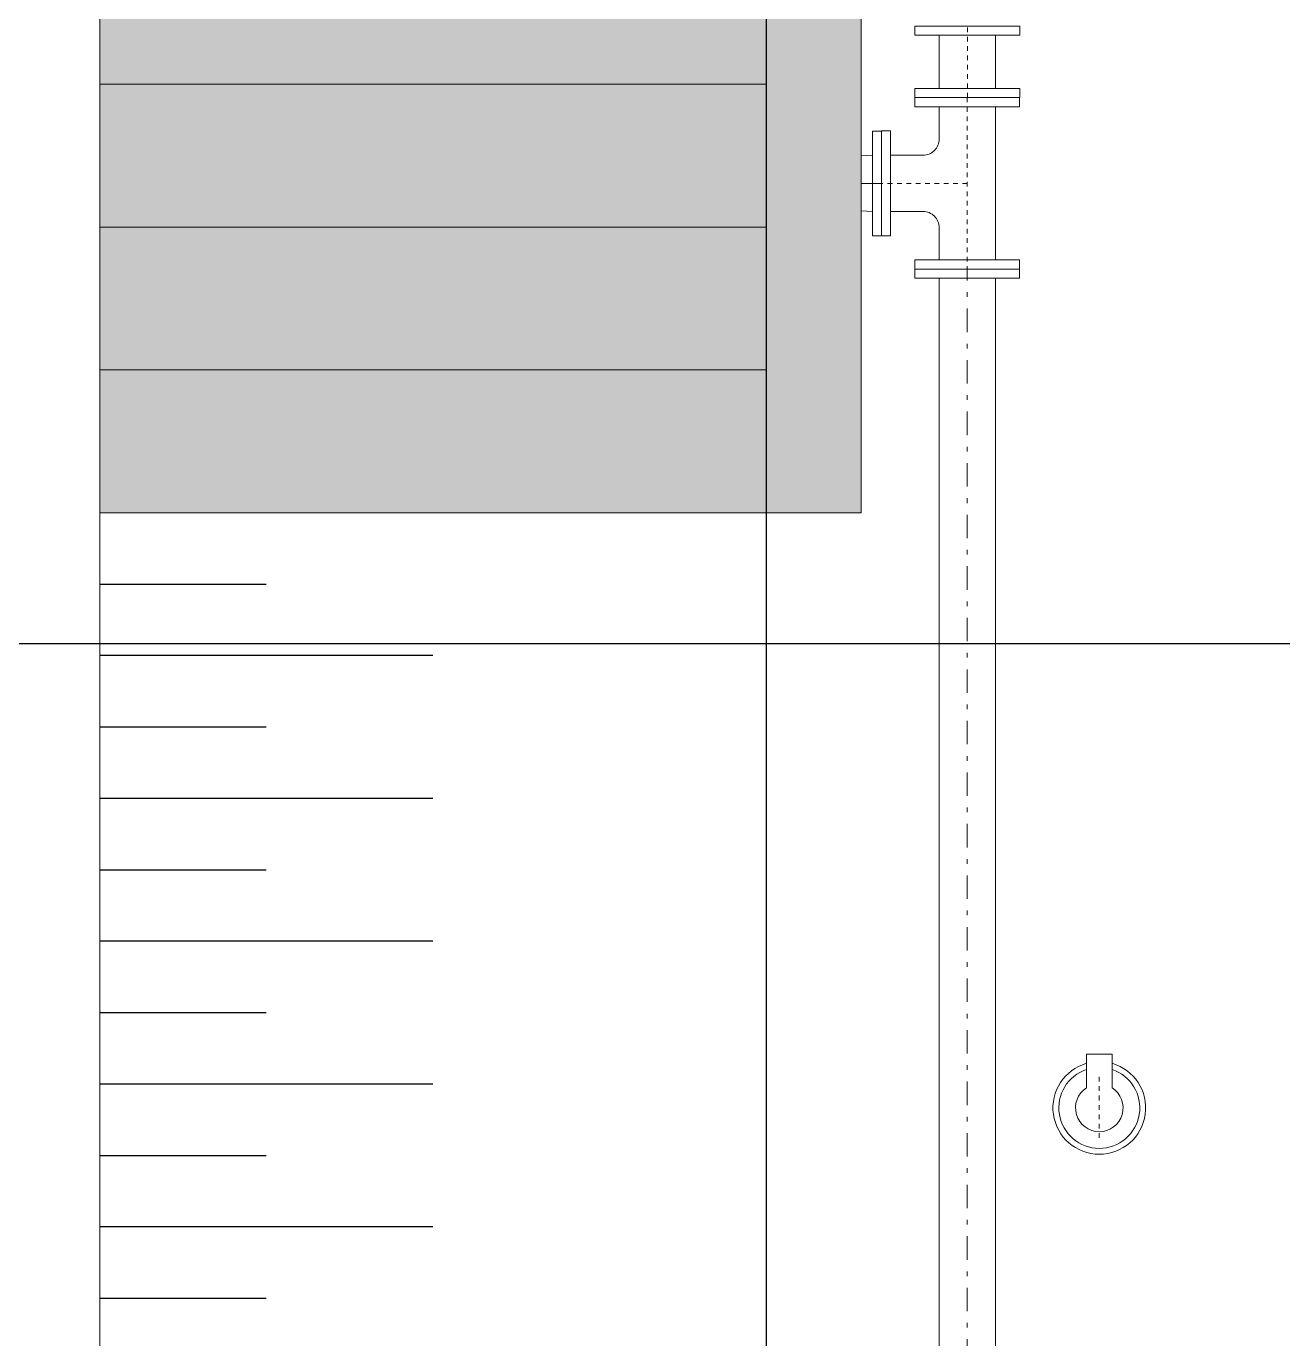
# Model space of a CAD drawing. Header units: millimetres. Extents: x -9869 to 940, y 100 to 694.
# Drawn here: x 493.35 to 520.18, y 350.27 to 378.28 of the extents above; entities that cross this region are included whole.
import ezdxf

# ---------------------------------------------------------------- set-up
doc = ezdxf.new("R2010")
doc.units = ezdxf.units.MM
doc.linetypes.add('SGC_DASHDOT', pattern=[1, 0.5, -0.25, 0, -0.25])
for name, color, linetype in [('_incêndio 240', 240, 'Continuous'), ('level 5', 3, 'Continuous'), ('PAREDES', 7, 'Continuous')]:
    doc.layers.add(name, color=color, linetype=linetype)
for name, color, linetype, lineweight in [('Alvenaria', 8, 'Continuous', 9), ('PAREDE', 7, 'Continuous', 9), ('SGC-Conexoes (Linhas Externas)', 6, 'Continuous', 9), ('SGC-EIXOS', 9, 'SGC_DASHDOT', 9), ('SGC-Tubos (Desenho Bifilar)', 6, 'Continuous', 9)]:
    doc.layers.add(name, color=color, linetype=linetype, lineweight=lineweight)

# ---------------------------------------------------------------- blocks, each defined once
blk = doc.blocks.new('BB-1-CG01-N10-D100-S100', base_point=(35016.2, 12499.9))
at = {"layer": 'SGC-Conexoes (Linhas Externas)'}
blk.add_line((34855.2, 12440.9), (35177.2, 12440.9), dxfattribs=at)
for points in [[(34957.2, 12660.9), (34957.2, 12592.9, -0.414214), (34923.2, 12558.9), (34855.2, 12558.9)], [(35075.2, 12660.9), (35075.2, 12592.9, 0.414214), (35109.2, 12558.9), (35177.2, 12558.9)]]:
    blk.add_lwpolyline(points, format="xyb", dxfattribs=at)
for points in [[(34906.2, 12679.9), (35126.2, 12679.9), (35126.2, 12660.9), (34906.2, 12660.9)], [(34836.2, 12389.9), (34836.2, 12609.9), (34855.2, 12609.9), (34855.2, 12389.9)], [(35196.2, 12389.9), (35196.2, 12609.9), (35177.2, 12609.9), (35177.2, 12389.9)]]:
    blk.add_lwpolyline(points, close=True, dxfattribs=at)
at = {"layer": 'SGC-EIXOS'}
for p, q in [((35016.2, 12499.9), (35016.2, 12679.9)), ((35196.2, 12499.9), (34836.2, 12499.9))]:
    blk.add_line(p, q, dxfattribs=at)
blk = doc.blocks.new('BB-1-CA06-N10-D100-S0-L150')
at = {"layer": 'SGC-EIXOS'}
blk.add_line((75, 0), (-75, 0), dxfattribs=at)
at = {"layer": 'SGC-Tubos (Desenho Bifilar)'}
for p, q in [((56, 59), (-56, 59)), ((56, -59), (-56, -59))]:
    blk.add_line(p, q, dxfattribs=at)
for points in [[(-75, -110), (-75, 110), (-56, 110), (-56, -110)], [(75, -110), (75, 110), (56, 110), (56, -110)]]:
    blk.add_lwpolyline(points, close=True, dxfattribs=at)
blk = doc.blocks.new('BB-2-GA01-N0-D0-S0', base_point=(95383.7, 227116.1))
at = {"layer": 'SGC-Conexoes (Linhas Externas)'}
for p, q in [((95270.7, 227143), (95270.7, 227089.3)), ((95341.5, 227143), (95270.7, 227143)), ((95341.5, 227089.3), (95270.7, 227089.3))]:
    blk.add_line(p, q, dxfattribs=at)
for radius, start, end in [(97.4, 196, 164), (85, 198.4081, 161.5919), (50, 212.4682, 147.5318)]:
    blk.add_arc((95383.7, 227116.1), radius, start, end, dxfattribs=at)
at = {"layer": 'SGC-EIXOS'}
blk.add_line((95318.7, 227116.1), (95448.7, 227116.1), dxfattribs=at)

msp = doc.modelspace()

# ---------------------------------------------------------------- hatches: boundary and pattern name
at = {"layer": 'Alvenaria'}
h = msp.add_hatch(dxfattribs=at)
h.set_pattern_fill('AR-CONC', color=256, scale=0.010161)
h.set_pattern_definition([(50, (-396.154, -10443.4286), (1.85126476, -0.1619646), [0.19357608, -2.12933686]), (355, (-396.154, -10443.4286), (-0.3581251, 1.94141915), [0.15486086, -1.70347543]), (100.451445, (-395.9998, -10443.4421), (1.49313965, 1.77945447), [0.16451435, -1.80965938]), (46.1842, (-396.154, -10442.9124), (2.7545626, -0.427212), [0.2903641, -3.1940053]), (96.635558, (-395.9245, -10442.948), (2.4123759, 2.5142141), [0.2467716, -2.7144915]), (351.18415, (-396.154, -10442.9124), (2.4123759, 2.5142141), [0.23229096, -2.5552015]), (21, (-395.896, -10443.0415), (1.54062568, -1.03916515), [0.19357608, -2.12933686]), (326, (-395.896, -10443.0415), (0.6279997, 1.8716212), [0.15486086, -1.7034695]), (71.451445, (-395.7676, -10443.128), (2.16862538, 0.83245608), [0.16451435, -1.80965626]), (37.5, (-396.15404, -10443.4286), (0.03138476, 0.859203823), [0, -1.68282137, 0, -1.72927963, 0, -1.70992203]), (7.5, (-396.154, -10443.4286), (0.67898626, 1.0179823), [0, -0.98594749, 0, -1.64410616, 0, -0.65170613]), (327.5, (-396.7296, -10443.4286), (1.377800298, -0.058212483), [0, -0.6452536, 0, -2.01319121, 0, -2.67134988]), (317.5, (-396.9877, -10443.4286), (1.50521081, 0.25837063), [0, -0.83882967, 0, -1.33696545, 0, -1.89704557])])
h.paths.add_polyline_path([(483.352, 404.479), (463.029, 404.479), (463.029, 394.317), (483.352, 394.317)])
h.paths.add_polyline_path([(473.191, 394.317), (463.029, 394.317), (463.029, 391.777), (473.191, 391.777)])
h.paths.add_polyline_path([(473.191, 391.777), (463.029, 391.777), (463.029, 389.236), (473.191, 389.236)])
h.paths.add_polyline_path([(473.191, 389.236), (463.029, 389.236), (463.029, 386.696), (473.191, 386.696)])
h.paths.add_polyline_path([(473.191, 386.696), (463.029, 386.696), (463.029, 384.156), (473.191, 384.156)])
h.paths.add_polyline_path([(473.191, 384.156), (463.029, 384.156), (463.029, 381.615), (473.191, 381.615)])
h.paths.add_polyline_path([(473.191, 381.615), (463.029, 381.615), (463.029, 379.075), (473.191, 379.075)])
h.paths.add_polyline_path([(473.191, 379.075), (463.029, 379.075), (463.029, 376.535), (473.191, 376.535)])
h.paths.add_polyline_path([(473.191, 376.535), (463.029, 376.535), (463.029, 373.994), (472.988, 373.994), (473.191, 374.094)])
h.paths.add_polyline_path([(473.191, 373.994), (463.029, 373.994), (463.029, 371.454), (473.191, 371.454)])
h.paths.add_polyline_path([(473.191, 371.454), (463.029, 371.454), (463.029, 368.913), (473.191, 368.913)])
h.paths.add_polyline_path([(483.352, 379.075), (478.662, 368.913), (483.352, 368.913)], flags=0)
h.paths.add_polyline_path([(483.352, 379.075), (473.191, 368.913), (478.662, 368.913)], flags=17)
h.paths.add_polyline_path([(483.352, 379.075), (473.191, 374.094), (473.191, 368.913)], flags=17)
h.paths.add_polyline_path([(483.352, 379.075), (473.191, 379.075), (473.191, 374.094)], flags=0)
h.paths.add_polyline_path([(483.352, 381.615), (473.191, 381.615), (473.191, 379.075), (483.352, 379.075)])
h.paths.add_polyline_path([(483.352, 384.156), (473.191, 384.156), (473.191, 381.615), (483.352, 381.615)])
h.paths.add_polyline_path([(483.352, 386.696), (473.191, 386.696), (473.191, 384.156), (483.352, 384.156)])
h.paths.add_polyline_path([(483.352, 389.236), (473.191, 389.236), (473.191, 386.696), (483.352, 386.696)])
h.paths.add_polyline_path([(483.352, 391.777), (473.191, 391.777), (473.191, 389.236), (483.352, 389.236)])
h.paths.add_polyline_path([(483.352, 394.317), (473.191, 394.317), (473.191, 391.777), (483.352, 391.777)])
h.paths.add_polyline_path([(509.146, 392.285), (494.92, 392.285), (494.92, 389.236), (509.146, 389.236)])
h.paths.add_polyline_path([(509.146, 389.236), (494.92, 389.236), (494.92, 386.188), (509.146, 386.188)])
h.paths.add_polyline_path([(511.178, 407.527), (509.146, 407.527), (509.146, 392.285), (511.178, 392.285)])
h.paths.add_polyline_path([(511.178, 392.285), (509.146, 392.285), (509.146, 367.897), (511.178, 367.897)])
h.paths.add_polyline_path([(509.146, 386.188), (494.92, 386.188), (494.92, 383.14), (509.146, 383.14)])
h.paths.add_polyline_path([(509.146, 383.14), (494.92, 383.14), (494.92, 380.091), (509.146, 380.091)])
h.paths.add_polyline_path([(509.146, 380.091), (494.92, 380.091), (494.92, 377.043), (509.146, 377.043)])
h.paths.add_polyline_path([(509.146, 377.043), (494.92, 377.043), (494.92, 373.994), (509.146, 373.994)])
h.paths.add_polyline_path([(509.146, 373.994), (494.92, 373.994), (494.92, 370.946), (509.146, 370.946)])
h.paths.add_polyline_path([(509.146, 370.946), (494.92, 370.946), (494.92, 367.897), (502.033, 367.897), (509.146, 367.897)])

# ---------------------------------------------------------------- linework, layer by layer
at = {"layer": '_incêndio 240'}
msp.add_line((208.507, 365.103), (668.666, 365.103), dxfattribs=at)
at = {"layer": 'level 5'}
for p, q in [((494.92, 366.373), (498.477, 366.373)), ((502.033, 364.849), (494.92, 364.849)), ((494.92, 363.325), (498.477, 363.325)), ((502.033, 361.8), (494.92, 361.8)), ((494.92, 360.276), (498.477, 360.276)), ((502.033, 358.752), (494.92, 358.752)), ((494.92, 357.228), (498.477, 357.228)), ((502.033, 355.704), (494.92, 355.704)), ((494.92, 354.179), (498.477, 354.179)), ((502.033, 352.655), (494.92, 352.655)), ((494.92, 351.131), (498.477, 351.131))]:
    msp.add_line(p, q, dxfattribs=at)
at = {"layer": 'PAREDE'}
for p, q in [((511.178, 407.527), (511.178, 367.897)), ((494.92, 392.285), (494.92, 320.138)), ((494.92, 377.043), (509.146, 377.043)), ((494.92, 373.994), (509.146, 373.994)), ((494.92, 370.946), (509.146, 370.946)), ((511.178, 367.897), (494.92, 367.897))]:
    msp.add_line(p, q, dxfattribs=at)
at = {"layer": 'PAREDES'}
msp.add_line((509.146, 466.142), (509.146, 321.155), dxfattribs=at)
at = {"layer": 'SGC-Conexoes (Linhas Externas)'}
for p, q in [((511.178, 375.512), (511.419, 375.527)), ((511.178, 374.343), (511.419, 374.328))]:
    msp.add_line(p, q, dxfattribs=at)
msp.add_lwpolyline([(511.612, 376.045), (511.612, 373.81), (511.419, 373.81), (511.419, 376.045)], close=True, dxfattribs=at)
at = {"layer": 'SGC-EIXOS'}
for p, q in [((511.178, 374.928), (511.612, 374.928)), ((513.441, 321.155), (513.441, 373.099))]:
    msp.add_line(p, q, dxfattribs=at)
at = {"layer": 'SGC-Tubos (Desenho Bifilar)'}
for p, q in [((512.842, 321.155), (512.842, 372.906)), ((514.041, 321.155), (514.041, 372.906))]:
    msp.add_line(p, q, dxfattribs=at)
msp.add_lwpolyline([(512.324, 373.099), (514.559, 373.099), (514.559, 372.906), (512.324, 372.906)], close=True, dxfattribs=at)

# ---------------------------------------------------------------- block references
at = {"layer": 'SGC-Conexoes (Linhas Externas)', "yscale": 0.01016147392798765, "zscale": 0.01016147392798765, "rotation": 90}
for name, p, xscale in [('BB-1-CG01-N10-D100-S100', (513.441, 374.928), 0.01016147392798765), ('BB-2-GA01-N0-D0-S0', (516.259, 355.195), -0.01016147392798765)]:
    msp.add_blockref(name, p, dxfattribs=dict(at, xscale=xscale))
at = {"layer": 'SGC-Tubos (Desenho Bifilar)', "xscale": 0.01016147392798765, "yscale": 0.01016147392798765, "zscale": 0.01016147392798765, "rotation": 270}
msp.add_blockref('BB-1-CA06-N10-D100-S0-L150', (513.442, 377.519), dxfattribs=at)

doc.saveas('drawing.dxf')
